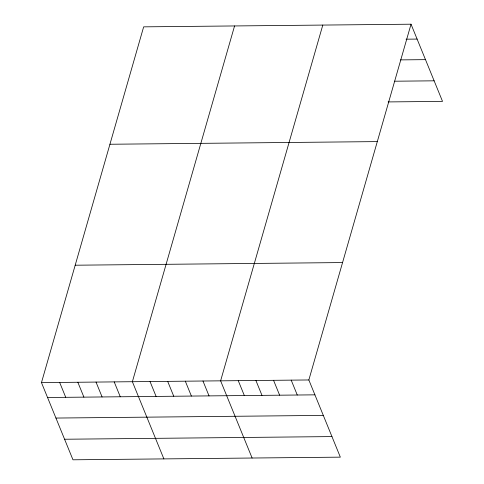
<?xml version="1.0" encoding="UTF-8"?>
<svg xmlns="http://www.w3.org/2000/svg" width="484" height="484" viewBox="0 0 484 484"><rect width="100%" height="100%" fill="white"/><g stroke="black" fill="none" stroke-linecap="round" stroke-linejoin="round"><path stroke-width="0.73" d="M411.031 24.2L308.846 379.964L340.343 457.15L72.969 459.8L41.473 382.614L143.657 26.85L411.031 24.2L442.527 101.386L388.12 101.924M234.565 25.948L132.38 381.713L163.876 458.899M322.798 25.077L220.613 380.835L252.11 458.021M406.07 39.186L417.099 39.077M400.492 59.889L425.49 59.641M394.43 81.215L434.136 80.822M109.935 144.256L377.308 141.6M75.189 265.214L342.569 262.564M41.473 382.614L308.846 379.964M47.547 397.497L314.921 394.841M55.932 418.055L323.312 415.405M64.578 439.242L331.957 436.586M291.199 380.14L297.273 395.017M273.557 380.315L279.625 395.192M255.909 380.491L261.977 395.368M238.261 380.666L244.335 395.543M202.965 381.011L209.04 395.894M185.318 381.186L191.392 396.069M167.676 381.362L173.744 396.245M150.028 381.537L156.096 396.42M114.2 381.894L120.268 396.771M96.02 382.076L102.088 396.953M77.833 382.257L83.907 397.134M59.653 382.433L65.727 397.316"/></g></svg>
